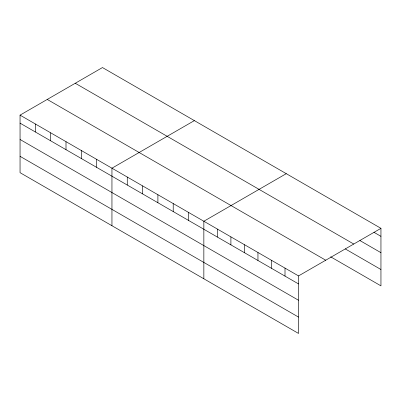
<?xml version="1.0" encoding="UTF-8"?>
<svg xmlns="http://www.w3.org/2000/svg" width="401" height="401" viewBox="0 0 401 401"><rect width="100%" height="100%" fill="white"/><g stroke="black" fill="none" stroke-linecap="round" stroke-linejoin="round"><path stroke-width="0.6" d="M298.534 300.264L298.534 275.918L20.05 115.137L20.05 172.666L298.534 333.447L298.534 300.264L20.05 139.483M20.05 115.137L102.466 67.553L380.95 228.334L380.95 285.863L330.635 256.81M194.365 120.611L111.949 168.194L111.949 225.723M286.264 173.668L203.848 221.252L203.848 278.78M298.534 275.918L380.95 228.334M373.917 232.279L380.95 236.339M359.847 240.5L380.95 252.68M75.268 83.258L353.752 244.039M345.241 248.901L380.95 269.517M47.248 99.438L325.732 260.219M20.05 123.142L298.534 283.923M20.05 156.32L298.534 317.101M285.006 268.109L285.006 276.114M271.482 260.299L271.482 268.304M257.953 252.49L257.953 260.495M244.43 244.68L244.43 252.685M230.901 236.871L230.901 244.876M217.377 229.061L217.377 237.066M188.53 212.41L188.53 220.415M173.217 203.568L173.217 211.568M157.899 194.726L157.899 202.726M142.581 185.884L142.581 193.883M127.267 177.036L127.267 185.041M96.631 159.352L96.631 167.352M81.318 150.51L81.318 158.51M66 141.668L66 149.668M50.681 132.826L50.681 140.826M35.368 123.979L35.368 131.984"/></g></svg>
